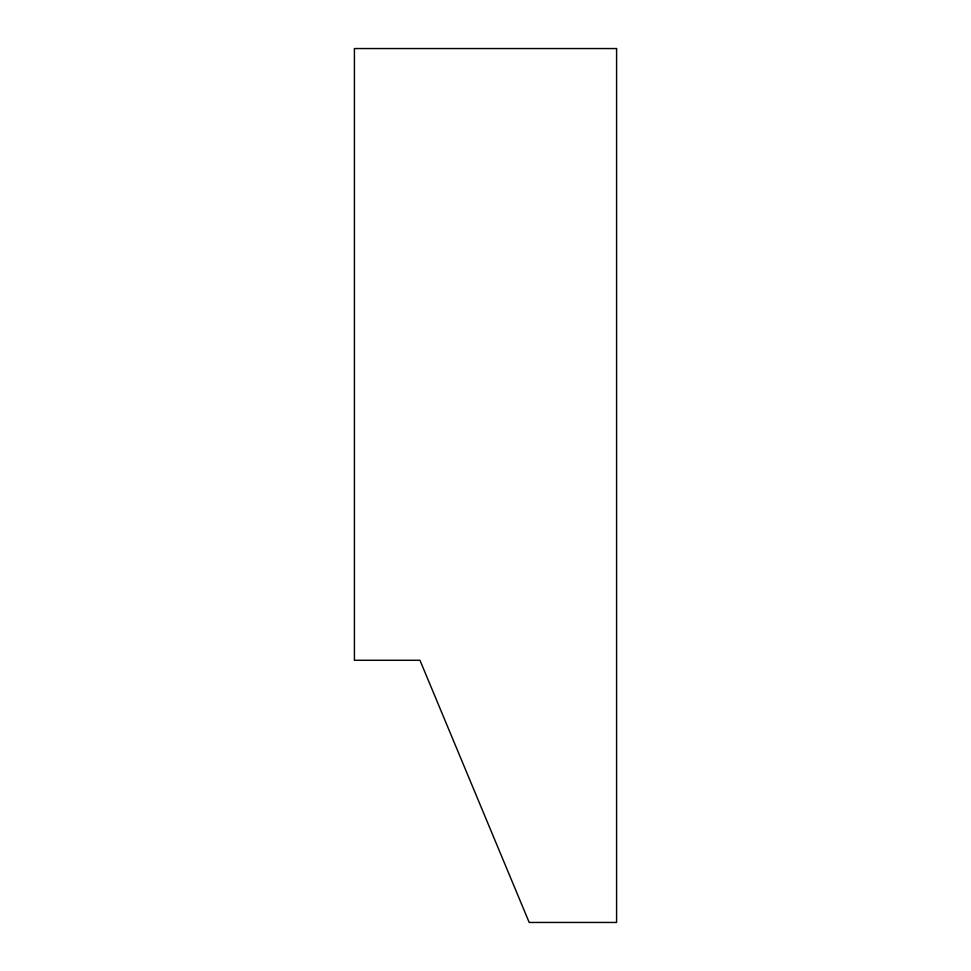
<?xml version="1.0" encoding="UTF-8"?>
<svg xmlns="http://www.w3.org/2000/svg" width="971" height="971" viewBox="0 0 971 971"><rect width="100%" height="100%" fill="white"/><g stroke="black" fill="none" stroke-linecap="round" stroke-linejoin="round"><path stroke-width="1.46" d="M616.585 48.55L354.415 48.55L354.415 660.28L419.958 660.28L529.195 922.45L616.585 922.45L616.585 48.55"/></g></svg>
